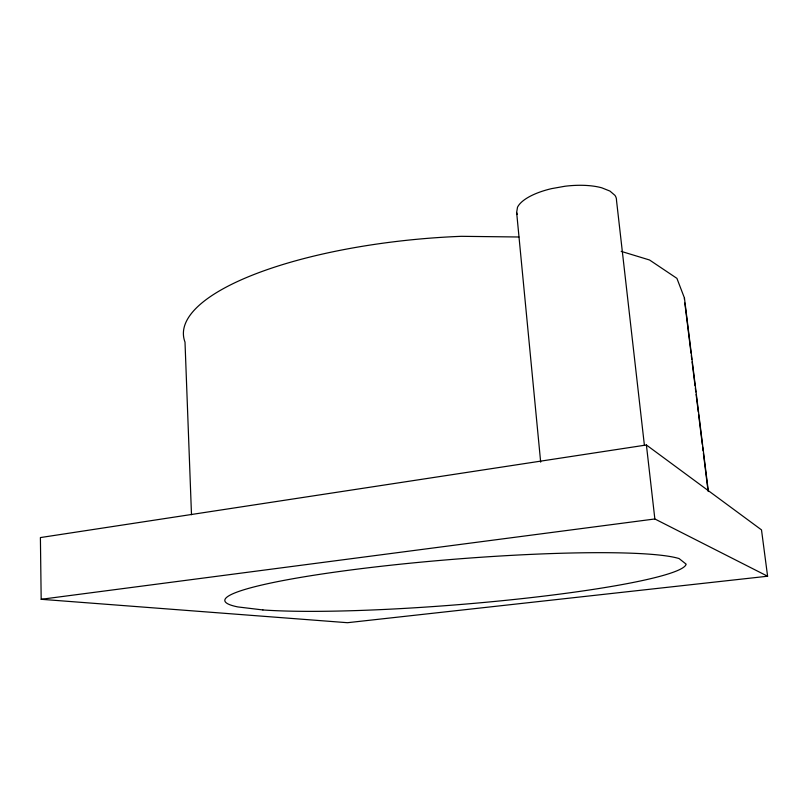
<?xml version="1.0" encoding="UTF-8"?>
<svg xmlns="http://www.w3.org/2000/svg" width="808" height="808" viewBox="0 0 808 808"><rect width="100%" height="100%" fill="white"/><g stroke="black" fill="none" stroke-linecap="round" stroke-linejoin="round"><path stroke-width="1.21" d="M684.356 299.263L684.437 297.99L676.902 278.346L649.541 259.994L621.18 251.359M540.673 462.136L516.645 212.474L517.494 207.282A50.349 19.402 -7.5 0 1 551.611 188.628L564.984 186.244A50.349 19.402 -7.5 0 1 601.819 187.83L609.949 191.082L614.928 195.344A50.349 19.402 -7.5 0 1 616.494 200.273L644.42 445.461M646.4 444.986L40.4 537.572L41.178 599.294L347.48 622.705L767.6 576.225L761.5 529.886L646.4 444.986L654.854 518.968L767.6 576.225M41.178 599.294L654.854 518.968M518.908 236.996L461.317 236.32A251.399 77.134 -4.6 0 0 185.002 342.087L191.496 514.736M684.437 297.99L708.374 491.527M684.82 303.02L691.012 353.116M691.315 355.621L691.779 359.378M692.092 361.883L695.031 385.669M695.345 388.173L695.809 391.93M696.112 394.435L698.284 411.969M698.597 414.474L702.303 444.531M702.617 447.036L703.081 450.793M703.394 453.288L708.03 490.86M517.251 214.413A50.349 19.402 -7.5 0 1 516.645 212.474M262.903 609.949L237.855 606.929A231.411 22.796 -4.6 0 1 388.85 565.428A231.411 22.796 -4.6 0 1 679.084 558.57L686.144 564.156A231.411 22.796 -4.6 0 1 519.322 598.92A231.411 22.796 -4.6 0 1 262.903 609.949"/></g></svg>
